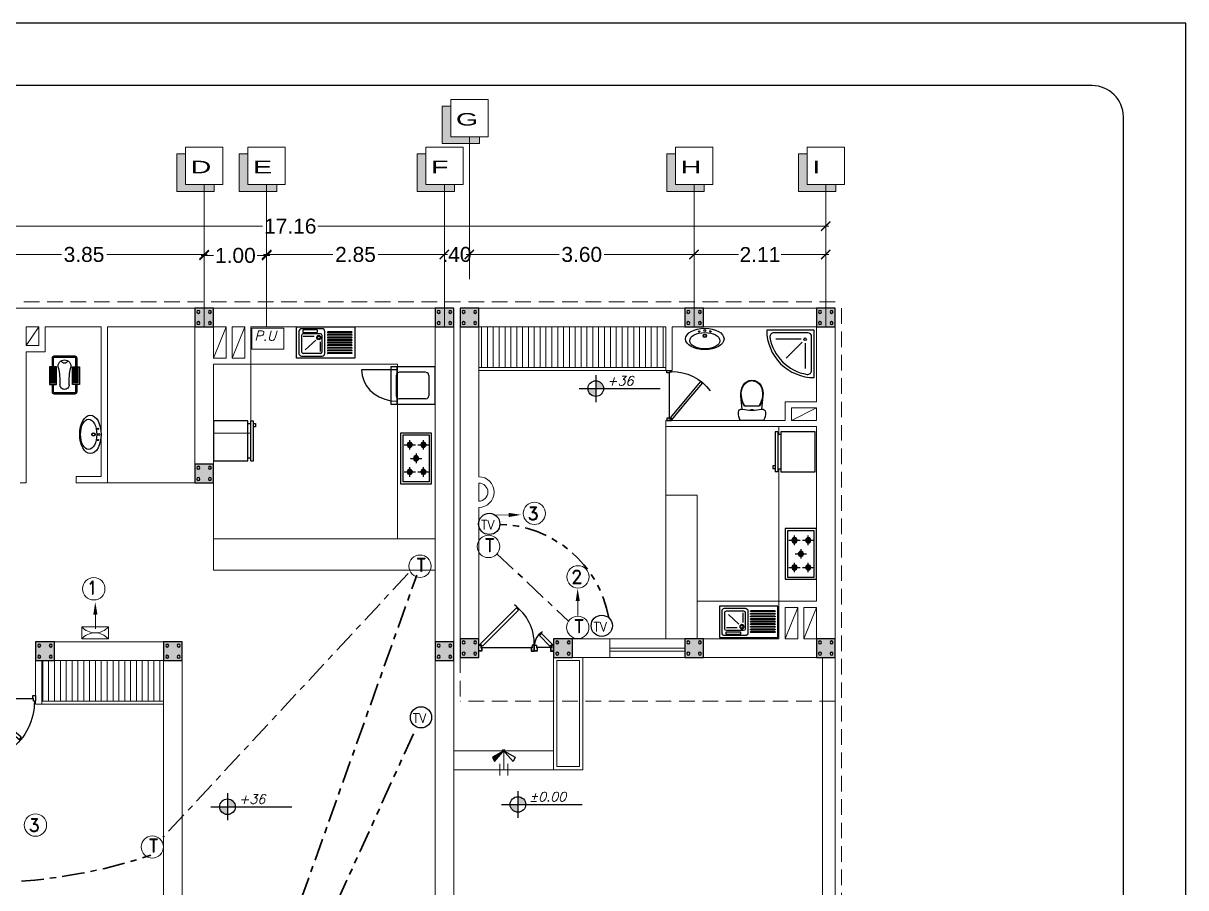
# Model space of a CAD drawing. Header units: millimetres. Extents: x 2647 to 3008, y 1750 to 1934.
# Drawn here: x 2704.05 to 2722.67, y 1800.93 to 1814.79 of the extents above; entities that cross this region are included whole.
import ezdxf
from ezdxf.enums import TextEntityAlignment as Align

# ---------------------------------------------------------------- set-up
doc = ezdxf.new("R2010")
doc.units = ezdxf.units.MM
for name, pattern in [('0', [0]), ('ACAD_ISO02W100', [15, 12, -3]), ('ACAD_ISO10W100', [18, 12, -3, 0, -3]), ('ACAD_ISO12W100', [21, 12, -3, 0, -3, 0, -3]), ('HIDDEN', [0.375, 0.25, -0.125])]:
    doc.linetypes.add(name, pattern=pattern)
for name, color, linetype, lineweight in [('.1', 164, 'Continuous', 5), ('0000eleman', 4, 'Continuous', 13), ('0000rasmkhat', 2, 'Continuous', 30), ('E-elec', 140, 'Continuous', 5)]:
    doc.layers.add(name, color=color, linetype=linetype, lineweight=lineweight)
for name, color, linetype in [('01', 1, 'Continuous'), ('D', 135, 'Continuous'), ('text', 255, 'Continuous')]:
    doc.layers.add(name, color=color, linetype=linetype)
doc.styles.add('ITALICC', font='italicc')
doc.styles.add('KA', font='swissck.ttf', dxfattribs={"oblique": 15, "height": 0.25})
doc.styles.add('ROMAND', font='romand.shx', dxfattribs={"height": 2})
doc.styles.add('SAZE_STYLE1', font='romant.shx', dxfattribs={"oblique": 15})
doc.styles.get("Standard").update_dxf_attribs({"font": 'arial.ttf'})
doc.dimstyles.new('STANDARD$0', dxfattribs={"dimtxt": 0.15, "dimasz": 0.05, "dimexe": 0.05, "dimexo": 0.05, "dimgap": 0.05, "dimtad": 0, "dimzin": 0, "dimdsep": 46, "dimtxsty": 'Standard', "dimblk": 'DOT', "dimcen": 0.05, "dimdle": 0.05, "dimclrd": 256, "dimclre": 256, "dimclrt": 7, "dimadec": 0, "dimazin": 0, "dimtfac": 1, "dimtix": 1, "dimtofl": 0, "dimtmove": 1, "dimatfit": 0, "dimldrblk": 'OBLIQUE', "dimfxl": 0.05, "dimtolj": 1, "dimtzin": 0, "dimlwd": -1, "dimlwe": -1, "dimarcsym": 0})
pattern_1 = [(90, (1997.20333, 1741.95262), (-0.09375, 1e-17), [])]
pattern_2 = [(0, (1000000, 1000000), (0, 1000000), [1e-05, -1000000])]

# ---------------------------------------------------------------- blocks, each defined once
blk = doc.blocks.new('DBLDR120K')
at = {"linetype": 'Continuous'}
for p, q in [((-1.18, -0.096), (-1.186, -0.102)), ((-1.186, -0.102), (-0.995, -0.293)), ((-1.169, -0.107), (-1.18, -0.096)), ((-1.14, -0.078), (-1.169, -0.107)), ((-0.403, -0.42), (-0.06, -0.078)), ((-0.014, -0.102), (-0.368, -0.455)), ((-0.06, -0.078), (-0.031, -0.107)), ((-0.031, -0.107), (-0.02, -0.096)), ((-0.02, -0.096), (-0.014, -0.102)), ((-1, -0.276), (-0.971, -0.247)), ((-0.989, -0.287), (-1, -0.276)), ((-0.995, -0.293), (-0.989, -0.287)), ((-0.639, -0.657), (-0.403, -0.42)), ((-0.368, -0.455), (-0.615, -0.703)), ((-0.61, -0.686), (-0.639, -0.657)), ((-0.621, -0.697), (-0.61, -0.686)), ((-0.615, -0.703), (-0.621, -0.697))]:
    blk.add_line(p, q, dxfattribs=at)
for p, q in [((-1.152, -0.055), (-0.938, -0.055)), ((-1.14, -0.078), (-0.971, -0.247)), ((-0.048, -0.055), (-0.842, -0.055))]:
    blk.add_line(p, q)
for points in [[(-1.152, -0.055), (-1.152, 0), (-1.2, 0), (-1.2, -0.096), (-1.164, -0.096), (-1.164, -0.055)], [(-0.938, -0.055), (-0.938, 0), (-0.89, 0), (-0.89, -0.096), (-0.926, -0.096), (-0.926, -0.055)], [(-0.842, -0.055), (-0.842, 0), (-0.89, 0), (-0.89, -0.096), (-0.854, -0.096), (-0.854, -0.055)], [(-0.048, -0.055), (-0.048, 0), (0, 0), (0, -0.096), (-0.036, -0.096), (-0.036, -0.055)], [(-1.154, -0.053), (-1.154, -0.002), (-1.198, -0.002), (-1.198, -0.094), (-1.166, -0.094), (-1.166, -0.053)], [(-0.936, -0.053), (-0.936, -0.002), (-0.892, -0.002), (-0.892, -0.094), (-0.924, -0.094), (-0.924, -0.053)], [(-0.844, -0.053), (-0.844, -0.002), (-0.888, -0.002), (-0.888, -0.094), (-0.856, -0.094), (-0.856, -0.053)], [(-0.046, -0.053), (-0.046, -0.002), (-0.002, -0.002), (-0.002, -0.094), (-0.034, -0.094), (-0.034, -0.053)]]:
    blk.add_lwpolyline(points, close=True, dxfattribs=at)
for centre, radius, start, end in [((-1.665, -0.111), 0.776, 8.0415, 8.1907), ((-0.114, -0.111), 0.776, 171.8093, 171.9585), ((-1.154, -0.082), 0.264, 300.4974, 3.1415), ((-0.114, -0.111), 0.776, 178.9285, 233.9661)]:
    blk.add_arc(centre, radius, start, end)
blk = doc.blocks.new('door 100 40 ali')
at = {"color": 0, "linetype": 'Continuous'}
for p, q in [((0.383, 0.407), (0.754, 0.719)), ((0.77, 0.67), (0.413, 0.371)), ((0.759, 0.713), (0.744, 0.701)), ((0.745, 0.7), (0.77, 0.67)), ((0.014, 0.098), (0.383, 0.407)), ((0.413, 0.371), (0.056, 0.071)), ((0.031, 0.102), (0.019, 0.092)), ((0.056, 0.071), (0.031, 0.102))]:
    blk.add_line(p, q, dxfattribs=at)
blk.add_line((0.014, 0.098), (0.019, 0.092))
at = {"color": 0}
blk.add_line((0.046, 0.052), (0.954, 0.052), dxfattribs=at)
at = {"color": 0, "linetype": 'Continuous'}
for points in [[(0.046, 0.052), (0.046, 0), (0, 0), (0, 0.092), (0.034, 0.092), (0.034, 0.052)], [(0.044, 0.051), (0.044, 0.002), (0.002, 0.002), (0.002, 0.09), (0.032, 0.09), (0.032, 0.051)], [(0.954, 0.052), (0.954, 0), (1, 0), (1, 0.092), (0.966, 0.092), (0.966, 0.052)], [(0.956, 0.051), (0.956, 0.002), (0.998, 0.002), (0.998, 0.09), (0.968, 0.09), (0.968, 0.051)]]:
    blk.add_lwpolyline(points, close=True, dxfattribs=at)
blk.add_arc((0.029, 0.103), 0.951, 359.3821, 53.5532, dxfattribs=at)
blk = doc.blocks.new('SHENAJ')
blk.add_hatch(color=256).paths.add_polyline_path([(0, 0.25), (-0.25, 0.25), (-0.25, 0), (0, 0)])
blk.add_lwpolyline([(-0.25, 0.25), (0, 0.25), (0, 0), (-0.25, 0)], close=True)
for centre in [(-0.202, 0.2), (-0.048, 0.2), (-0.202, 0.05), (-0.048, 0.05)]:
    blk.add_circle(centre, 0.02)
blk = doc.blocks.new('FL3')
blk.add_hatch(color=256).paths.add_polyline_path([(0, 0), (0.149, -0.167), (0.181, -0.102)])
for p, q in [((0, 0), (-0.181, -0.102)), ((-0.149, -0.167), (0.02, 0.022)), ((0.149, -0.167), (-0.02, 0.022)), ((0, 0), (0.181, -0.102)), ((-0.181, -0.102), (-0.149, -0.167)), ((0.181, -0.102), (0.149, -0.167))]:
    blk.add_line(p, q)
blk = doc.blocks.new('REFREJRATOR')
at = {"linetype": 'Continuous'}
for p, q in [((0, 0), (-0.643, 0)), ((-0.643, 0), (-0.643, -0.551)), ((0, -0.551), (0, 0)), ((-0.643, -0.551), (0, -0.551)), ((-0.597, -0.551), (-0.597, -0.597)), ((-0.046, -0.551), (-0.046, -0.597)), ((-0.643, -0.597), (-0.643, -0.643)), ((-0.643, -0.597), (0, -0.597)), ((-0.643, -0.643), (0, -0.643)), ((-0.101, -0.671), (-0.101, -0.643)), ((-0.047, -0.671), (-0.101, -0.671)), ((-0.047, -0.643), (-0.047, -0.671)), ((0, -0.597), (0, -0.643))]:
    blk.add_line(p, q, dxfattribs=at)
blk = doc.blocks.new('G')
at = {"linetype": 'Continuous'}
h = blk.add_hatch(color=0, dxfattribs=at)
h.paths.add_polyline_path([(0.188, -0.191), (0.188, -0.149), (0.23, -0.149, -0.414214)])
h.paths.add_polyline_path([(0.23, -0.149), (0.188, -0.149), (0.188, -0.107, -0.414214)])
h.paths.add_polyline_path([(0.188, -0.149), (0.146, -0.149, -0.414214), (0.188, -0.107)])
h.paths.add_polyline_path([(0.188, -0.191, -0.414214), (0.146, -0.149), (0.188, -0.149)])
h = blk.add_hatch(color=0, dxfattribs=at)
h.paths.add_polyline_path([(0.623, -0.191), (0.623, -0.149), (0.665, -0.149, -0.414214)])
h.paths.add_polyline_path([(0.665, -0.149), (0.623, -0.149), (0.623, -0.107, -0.414214)])
h.paths.add_polyline_path([(0.623, -0.149), (0.582, -0.149, -0.414214), (0.623, -0.107)])
h.paths.add_polyline_path([(0.623, -0.191, -0.414214), (0.582, -0.149), (0.623, -0.149)])
h = blk.add_hatch(color=0, dxfattribs=at)
h.paths.add_polyline_path([(0.188, -0.328), (0.188, -0.369), (0.23, -0.369, 0.414214)])
h.paths.add_polyline_path([(0.23, -0.369), (0.188, -0.369), (0.188, -0.411, 0.414214)])
h.paths.add_polyline_path([(0.188, -0.369), (0.146, -0.369, 0.414214), (0.188, -0.411)])
h.paths.add_polyline_path([(0.188, -0.328, 0.414214), (0.146, -0.369), (0.188, -0.369)])
h = blk.add_hatch(color=0, dxfattribs=at)
h.paths.add_polyline_path([(0.406, -0.209), (0.406, -0.251), (0.447, -0.251, 0.414214)])
h.paths.add_polyline_path([(0.447, -0.251), (0.406, -0.251), (0.406, -0.292, 0.414214)])
h.paths.add_polyline_path([(0.406, -0.251), (0.364, -0.251, 0.414214), (0.406, -0.292)])
h.paths.add_polyline_path([(0.406, -0.209, 0.414214), (0.364, -0.251), (0.406, -0.251)])
h = blk.add_hatch(color=0, dxfattribs=at)
h.paths.add_polyline_path([(0.623, -0.328), (0.623, -0.369), (0.665, -0.369, 0.414214)])
h.paths.add_polyline_path([(0.665, -0.369), (0.623, -0.369), (0.623, -0.411, 0.414214)])
h.paths.add_polyline_path([(0.623, -0.369), (0.582, -0.369, 0.414214), (0.623, -0.411)])
h.paths.add_polyline_path([(0.623, -0.328, 0.414214), (0.582, -0.369), (0.623, -0.369)])
at = {"color": 0, "linetype": 'Continuous'}
for p, q in [((0, 0), (0.812, 0)), ((0, -0.5), (0, 0)), ((0.812, 0), (0.812, -0.5)), ((0.782, -0.042), (0.03, -0.042)), ((0.03, -0.042), (0.03, -0.459)), ((0.265, -0.149), (0.112, -0.149)), ((0.188, -0.059), (0.188, -0.239)), ((0.406, -0.161), (0.406, -0.341)), ((0.7, -0.149), (0.547, -0.149)), ((0.623, -0.059), (0.623, -0.239)), ((0.782, -0.459), (0.782, -0.042)), ((0.265, -0.369), (0.112, -0.369)), ((0.188, -0.279), (0.188, -0.459)), ((0.329, -0.251), (0.482, -0.251)), ((0.7, -0.369), (0.547, -0.369)), ((0.623, -0.279), (0.623, -0.459)), ((0.812, -0.5), (0, -0.5)), ((0.03, -0.459), (0.782, -0.459))]:
    blk.add_line(p, q, dxfattribs=at)
for centre in [(0.188, -0.149), (0.623, -0.149), (0.188, -0.369), (0.406, -0.251), (0.623, -0.369)]:
    blk.add_circle(centre, 0.0417, dxfattribs=at)
blk = doc.blocks.new('S')
at = {"color": 0, "linetype": 'Continuous'}
for p, q in [((-0.5, 0), (-0.5, 0.932)), ((-0.5, 0.932), (0, 0.932)), ((0, 0.932), (0, 0)), ((-0.419, 0.884), (-0.419, 0.501)), ((-0.406, 0.884), (-0.406, 0.501)), ((-0.377, 0.884), (-0.377, 0.501)), ((-0.364, 0.884), (-0.364, 0.501)), ((-0.335, 0.884), (-0.335, 0.501)), ((-0.323, 0.884), (-0.323, 0.501)), ((-0.294, 0.884), (-0.294, 0.501)), ((-0.281, 0.884), (-0.281, 0.501)), ((-0.252, 0.884), (-0.252, 0.501)), ((-0.239, 0.884), (-0.239, 0.501)), ((-0.21, 0.884), (-0.21, 0.501)), ((-0.198, 0.884), (-0.198, 0.501)), ((-0.169, 0.884), (-0.169, 0.501)), ((-0.156, 0.884), (-0.156, 0.501)), ((-0.127, 0.884), (-0.127, 0.501)), ((-0.114, 0.884), (-0.114, 0.501)), ((-0.085, 0.884), (-0.085, 0.501)), ((-0.073, 0.884), (-0.073, 0.501)), ((-0.469, 0.411), (-0.469, 0.08)), ((-0.073, 0.453), (-0.427, 0.453)), ((-0.389, 0.383), (-0.389, 0.107)), ((-0.1, 0.409), (-0.363, 0.409)), ((-0.259, 0.377), (-0.103, 0.377)), ((-0.075, 0.107), (-0.075, 0.383)), ((-0.031, 0.08), (-0.031, 0.411)), ((-0.452, 0.324), (-0.452, 0.114)), ((-0.42, 0.336), (-0.44, 0.336)), ((-0.408, 0.114), (-0.408, 0.324)), ((-0.347, 0.283), (-0.347, 0.109)), ((-0.132, 0.141), (-0.284, 0.309)), ((0, 0), (-0.5, 0)), ((-0.44, 0.102), (-0.42, 0.102)), ((-0.427, 0.038), (-0.073, 0.038)), ((-0.363, 0.081), (-0.1, 0.081))]:
    blk.add_line(p, q, dxfattribs=at)
for radius in [0.034, 0.0223]:
    blk.add_circle((-0.327, 0.357), radius, dxfattribs=at)
for centre, radius, start, end in [((-0.412, 0.884), 0.00625, 360, 180), ((-0.371, 0.884), 0.00625, 360, 180), ((-0.329, 0.884), 0.00625, 360, 180), ((-0.287, 0.884), 0.00625, 360, 180), ((-0.246, 0.884), 0.00625, 360, 180), ((-0.204, 0.884), 0.00625, 360, 180), ((-0.162, 0.884), 0.00625, 360, 180), ((-0.121, 0.884), 0.00625, 360, 180), ((-0.079, 0.884), 0.00625, 360, 180), ((-0.427, 0.411), 0.0418, 90, 180), ((-0.412, 0.501), 0.00625, 180, 0), ((-0.363, 0.383), 0.0257, 90, 180), ((-0.371, 0.501), 0.00625, 180, 0), ((-0.329, 0.501), 0.00625, 180, 0), ((-0.287, 0.501), 0.00625, 180, 0), ((-0.246, 0.501), 0.00625, 180, 0), ((-0.204, 0.501), 0.00625, 180, 0), ((-0.162, 0.501), 0.00625, 180, 0), ((-0.121, 0.501), 0.00625, 180, 0), ((-0.1, 0.383), 0.0257, 0, 90), ((-0.079, 0.501), 0.00625, 180, 0), ((-0.073, 0.411), 0.0418, 0, 90), ((-0.44, 0.324), 0.0124, 90, 180), ((-0.42, 0.324), 0.0124, 0, 90), ((-0.427, 0.08), 0.0418, 180, 270), ((-0.44, 0.114), 0.0124, 180, 270), ((-0.42, 0.114), 0.0124, 270, 0), ((-0.363, 0.107), 0.0257, 180, 270), ((-0.1, 0.107), 0.0257, 270, 0), ((-0.073, 0.08), 0.0418, 270, 0)]:
    blk.add_arc(centre, radius, start, end, dxfattribs=at)
blk = doc.blocks.new('HICOD')
at = {"linetype": 'Continuous'}
h = blk.add_hatch(color=0, dxfattribs=at)
h.paths.add_polyline_path([(-0.125, 0, 0.414214), (0, -0.125), (0, 0)])
h.paths.add_polyline_path([(0, 0.125), (0, 0), (0.125, 0, 0.414214)])
at = {"color": 0, "linetype": 'Continuous'}
for p, q in [((0, 0.216), (0, -0.216)), ((-0.266, 0), (1.03, 0))]:
    blk.add_line(p, q, dxfattribs=at)
blk.add_circle((0, 0), 0.125, dxfattribs=at)
blk = doc.blocks.new('_ArchTick')
at = {"color": 0, "linetype": 'ByBlock', "const_width": 0.15}
blk.add_lwpolyline([(-0.5, -0.5), (0.5, 0.5)], dxfattribs=at)
blk = doc.blocks.new('*D555')
at = {"layer": '.1', "ltscale": 0.9, "transparency": 16777216}
for p, q in [((2699.745, 1811.536), (2699.745, 1811.736)), ((2716.905, 1811.536), (2716.905, 1811.736)), ((2699.695, 1811.536), (2707.881, 1811.536)), ((2716.955, 1811.536), (2708.769, 1811.536))]:
    blk.add_line(p, q, dxfattribs=at)
at = {"layer": 'Defpoints', "color": 0, "ltscale": 0.9, "transparency": 16777216}
for p in [(2699.745, 1811.517), (2716.905, 1811.536), (2716.905, 1811.517)]:
    blk.add_point(p, dxfattribs=at)
at = {"layer": '.1', "ltscale": 0.9, "transparency": 16777216, "xscale": 0.15, "yscale": 0.15, "zscale": 0.15, "rotation": 180}
blk.add_blockref('_ArchTick', (2699.745, 1811.536), dxfattribs=at)
at = {"layer": '.1', "ltscale": 0.9, "transparency": 16777216, "xscale": 0.15, "yscale": 0.15, "zscale": 0.15}
blk.add_blockref('_ArchTick', (2716.905, 1811.536), dxfattribs=at)
at = {"layer": '.1', "color": 7, "lineweight": 5, "ltscale": 0.9, "transparency": 16777216, "insert": (2708.325, 1811.536), "char_height": 0.24, "attachment_point": 5}
blk.add_mtext('17.16', dxfattribs=at)
blk = doc.blocks.new('*D558')
at = {"layer": '.1', "ltscale": 0.9, "transparency": 16777216}
for p, q in [((2703.095, 1811.082), (2703.095, 1811.282)), ((2706.945, 1811.082), (2706.945, 1811.282)), ((2703.045, 1811.082), (2704.658, 1811.082)), ((2706.995, 1811.082), (2705.383, 1811.082))]:
    blk.add_line(p, q, dxfattribs=at)
at = {"layer": 'Defpoints', "color": 0, "ltscale": 0.9, "transparency": 16777216}
for p in [(2703.095, 1811.082), (2706.945, 1811.082), (2706.945, 1811.082)]:
    blk.add_point(p, dxfattribs=at)
at = {"layer": '.1', "ltscale": 0.9, "transparency": 16777216, "xscale": 0.15, "yscale": 0.15, "zscale": 0.15, "rotation": 180}
blk.add_blockref('_ArchTick', (2703.095, 1811.082), dxfattribs=at)
at = {"layer": '.1', "ltscale": 0.9, "transparency": 16777216, "xscale": 0.15, "yscale": 0.15, "zscale": 0.15}
blk.add_blockref('_ArchTick', (2706.945, 1811.082), dxfattribs=at)
at = {"layer": '.1', "color": 7, "lineweight": 5, "ltscale": 0.9, "transparency": 16777216, "insert": (2705.02, 1811.082), "char_height": 0.24, "attachment_point": 5}
blk.add_mtext('3.85', dxfattribs=at)
blk = doc.blocks.new('*D559')
at = {"layer": '.1', "ltscale": 0.9, "transparency": 16777216}
for p, q in [((2707.945, 1811.082), (2707.945, 1811.282)), ((2710.795, 1811.082), (2710.795, 1811.282)), ((2707.895, 1811.082), (2709.005, 1811.082)), ((2710.845, 1811.082), (2709.735, 1811.082))]:
    blk.add_line(p, q, dxfattribs=at)
at = {"layer": 'Defpoints', "color": 0, "ltscale": 0.9, "transparency": 16777216}
for p in [(2707.945, 1811.082), (2710.795, 1811.082), (2710.795, 1811.082)]:
    blk.add_point(p, dxfattribs=at)
at = {"layer": '.1', "ltscale": 0.9, "transparency": 16777216, "xscale": 0.15, "yscale": 0.15, "zscale": 0.15, "rotation": 180}
blk.add_blockref('_ArchTick', (2707.945, 1811.082), dxfattribs=at)
at = {"layer": '.1', "ltscale": 0.9, "transparency": 16777216, "xscale": 0.15, "yscale": 0.15, "zscale": 0.15}
blk.add_blockref('_ArchTick', (2710.795, 1811.082), dxfattribs=at)
at = {"layer": '.1', "color": 7, "lineweight": 5, "ltscale": 0.9, "transparency": 16777216, "insert": (2709.37, 1811.082), "char_height": 0.24, "attachment_point": 5}
blk.add_mtext('2.85', dxfattribs=at)
blk = doc.blocks.new('*D560')
at = {"layer": '.1', "ltscale": 0.9, "transparency": 16777216}
for p, q in [((2710.795, 1811.082), (2710.795, 1811.282)), ((2711.195, 1811.082), (2711.195, 1811.282)), ((2710.795, 1811.082), (2710.645, 1811.082)), ((2711.195, 1811.082), (2711.345, 1811.082))]:
    blk.add_line(p, q, dxfattribs=at)
at = {"layer": 'Defpoints', "color": 0, "ltscale": 0.9, "transparency": 16777216}
for p in [(2710.795, 1811.082), (2711.195, 1811.082), (2711.195, 1811.082)]:
    blk.add_point(p, dxfattribs=at)
at = {"layer": '.1', "ltscale": 0.9, "transparency": 16777216, "xscale": 0.15, "yscale": 0.15, "zscale": 0.15}
blk.add_blockref('_ArchTick', (2710.795, 1811.082), dxfattribs=at)
at = {"layer": '.1', "ltscale": 0.9, "transparency": 16777216, "xscale": 0.15, "yscale": 0.15, "zscale": 0.15, "rotation": 180}
blk.add_blockref('_ArchTick', (2711.195, 1811.082), dxfattribs=at)
at = {"layer": '.1', "color": 7, "lineweight": 5, "ltscale": 0.9, "transparency": 16777216, "insert": (2710.995, 1811.082), "char_height": 0.24, "attachment_point": 5}
blk.add_mtext('.40', dxfattribs=at)
blk = doc.blocks.new('*D561')
at = {"layer": '.1', "ltscale": 0.9, "transparency": 16777216}
for p, q in [((2711.195, 1811.082), (2711.195, 1811.282)), ((2714.795, 1811.082), (2714.795, 1811.282)), ((2711.145, 1811.082), (2712.634, 1811.082)), ((2714.845, 1811.082), (2713.356, 1811.082))]:
    blk.add_line(p, q, dxfattribs=at)
at = {"layer": 'Defpoints', "color": 0, "ltscale": 0.9, "transparency": 16777216}
for p in [(2711.195, 1811.082), (2714.795, 1811.082), (2714.795, 1811.064)]:
    blk.add_point(p, dxfattribs=at)
at = {"layer": '.1', "ltscale": 0.9, "transparency": 16777216, "xscale": 0.15, "yscale": 0.15, "zscale": 0.15, "rotation": 180}
blk.add_blockref('_ArchTick', (2711.195, 1811.082), dxfattribs=at)
at = {"layer": '.1', "ltscale": 0.9, "transparency": 16777216, "xscale": 0.15, "yscale": 0.15, "zscale": 0.15}
blk.add_blockref('_ArchTick', (2714.795, 1811.082), dxfattribs=at)
at = {"layer": '.1', "color": 7, "lineweight": 5, "ltscale": 0.9, "transparency": 16777216, "insert": (2712.995, 1811.082), "char_height": 0.24, "attachment_point": 5}
blk.add_mtext('3.60', dxfattribs=at)
blk = doc.blocks.new('*D562')
at = {"layer": '.1', "ltscale": 0.9, "transparency": 16777216}
for p, q in [((2714.795, 1811.082), (2714.795, 1811.282)), ((2716.905, 1811.082), (2716.905, 1811.282)), ((2714.745, 1811.082), (2715.509, 1811.082)), ((2716.955, 1811.082), (2716.191, 1811.082))]:
    blk.add_line(p, q, dxfattribs=at)
at = {"layer": 'Defpoints', "color": 0, "ltscale": 0.9, "transparency": 16777216}
for p in [(2716.905, 1811.082), (2716.905, 1811.082), (2714.795, 1811.064)]:
    blk.add_point(p, dxfattribs=at)
at = {"layer": '.1', "ltscale": 0.9, "transparency": 16777216, "xscale": 0.15, "yscale": 0.15, "zscale": 0.15, "rotation": 180}
blk.add_blockref('_ArchTick', (2714.795, 1811.082), dxfattribs=at)
at = {"layer": '.1', "ltscale": 0.9, "transparency": 16777216, "xscale": 0.15, "yscale": 0.15, "zscale": 0.15}
blk.add_blockref('_ArchTick', (2716.905, 1811.082), dxfattribs=at)
at = {"layer": '.1', "color": 7, "lineweight": 5, "ltscale": 0.9, "transparency": 16777216, "insert": (2715.85, 1811.082), "char_height": 0.24, "attachment_point": 5}
blk.add_mtext('2.11', dxfattribs=at)
blk = doc.blocks.new('PL_WASHERDRYER_VERT')
at = {"linetype": 'Continuous'}
h = blk.add_hatch(dxfattribs=at)
h.set_pattern_fill('EMPTY_FILL', color=0, scale=1000000.0, style=0)
h.set_pattern_definition(pattern_2)
h.paths.add_polyline_path([(0, 0.71), (0.6, 0.71), (0.6, 0), (0, 0)], flags=0)
at = {"color": 0, "linetype": 'ByBlock'}
for p, q in [((0.6, 0.71), (0, 0.71)), ((0, 0.71), (0, 0)), ((0.137, 0.611), (0.463, 0.611)), ((0.6, 0), (0.6, 0.71)), ((0.087, 0.554), (0.087, 0.138)), ((0.512, 0.554), (0.512, 0.142)), ((0, 0.099), (0.6, 0.099)), ((0, 0), (0.6, 0)), ((0.05, 0.099), (0.05, -0.469)), ((0.142, 0.085), (0.463, 0.085))]:
    blk.add_line(p, q, dxfattribs=at)
for points in [[(0.137, 0.611), (0.112, 0.603), (0.094, 0.582), (0.087, 0.554)], [(0.512, 0.554), (0.506, 0.582), (0.488, 0.603), (0.463, 0.611)], [(0.05, -0.469), (0.137, -0.46), (0.221, -0.434), (0.3, -0.392), (0.371, -0.336), (0.433, -0.266), (0.483, -0.185), (0.52, -0.095), (0.542, 0.001), (0.55, 0.099)], [(0.087, 0.138), (0.096, 0.11), (0.116, 0.091), (0.142, 0.085)], [(0.463, 0.085), (0.488, 0.093), (0.506, 0.114), (0.512, 0.142)]]:
    blk.add_lwpolyline(points, dxfattribs=at)
blk = doc.blocks.new('RUSHY03')
at = {"linetype": 'Continuous'}
for centre, radius in [((0, 0), 0.015), ((-0.09, -0.014), 0.01), ((0, -0.085), 0.0273), ((0, -0.085), 0.021), ((0.09, -0.014), 0.01)]:
    blk.add_circle(centre, radius, dxfattribs=at)
for centre, major_axis, ratio in [((0, -0.134), (0.308, 0), 0.556234), ((0, -0.163), (0.242, 0), 0.538462)]:
    blk.add_ellipse(centre, major_axis=major_axis, ratio=ratio, dxfattribs=at)
blk = doc.blocks.new('KHALAF')
at = {"linetype": 'Continuous'}
for p, q in [((-0.462, -0.185), (-0.378, -0.185)), ((-0.013, -0.185), (-0.097, -0.185)), ((-0.462, -0.205), (-0.378, -0.205)), ((-0.462, -0.225), (-0.378, -0.225)), ((-0.462, -0.245), (-0.378, -0.245)), ((-0.462, -0.265), (-0.378, -0.265)), ((-0.462, -0.285), (-0.378, -0.285)), ((-0.462, -0.305), (-0.378, -0.305)), ((-0.462, -0.325), (-0.378, -0.325)), ((-0.462, -0.345), (-0.378, -0.345)), ((-0.462, -0.365), (-0.378, -0.365)), ((-0.013, -0.205), (-0.097, -0.205)), ((-0.013, -0.225), (-0.097, -0.225)), ((-0.013, -0.245), (-0.097, -0.245)), ((-0.013, -0.265), (-0.097, -0.265)), ((-0.013, -0.285), (-0.097, -0.285)), ((-0.013, -0.305), (-0.097, -0.305)), ((-0.013, -0.325), (-0.097, -0.325)), ((-0.013, -0.345), (-0.097, -0.345)), ((-0.013, -0.365), (-0.097, -0.365)), ((-0.462, -0.385), (-0.378, -0.385)), ((-0.462, -0.405), (-0.378, -0.405)), ((-0.462, -0.425), (-0.378, -0.425)), ((-0.013, -0.385), (-0.097, -0.385)), ((-0.013, -0.405), (-0.097, -0.405)), ((-0.013, -0.425), (-0.097, -0.425))]:
    blk.add_line(p, q, dxfattribs=at)
for points in [[(-0.477, -0.168), (-0.477, -0.453), (-0.364, -0.453), (-0.364, -0.168)], [(0.002, -0.168), (0.002, -0.453), (-0.111, -0.453), (-0.111, -0.168)]]:
    blk.add_lwpolyline(points, close=True, dxfattribs=at)
for points in [[(-0.438, -0.168), (-0.438, -0.031, -0.414214), (-0.408, -0.001), (-0.068, -0.001, -0.414214), (-0.038, -0.031), (-0.038, -0.168, -0.414214)], [(-0.418, -0.168), (-0.418, -0.031, -0.414214), (-0.408, -0.021), (-0.068, -0.021, -0.414214), (-0.058, -0.031), (-0.058, -0.168, -0.414214)], [(-0.038, -0.453), (-0.038, -0.571, -0.414214), (-0.068, -0.601), (-0.408, -0.601, -0.414214), (-0.438, -0.571), (-0.438, -0.453)], [(-0.058, -0.453), (-0.058, -0.571, -0.414214), (-0.068, -0.581), (-0.408, -0.581, -0.414214), (-0.418, -0.571)], [(-0.418, -0.571), (-0.418, -0.453, -0.414214)]]:
    blk.add_lwpolyline(points, format="xyb", dxfattribs=at)
for centre, radius, start, end in [((-0.238, -0.162), 0.103, 90, 192.2454), ((-1.509, -0.438), 1.199, 359.0688, 12.2454), ((-0.238, -0.065), 0.0484, 186.9447, 353.0553), ((-0.238, -0.162), 0.103, 347.7546, 90), ((1.034, -0.438), 1.199, 167.7546, 180.9312), ((-0.238, -0.459), 0.0733, 179.0688, 270), ((-0.238, -0.459), 0.0733, 270, 0.9312)]:
    blk.add_arc(centre, radius, start, end, dxfattribs=at)
blk = doc.blocks.new('PL_SHOWER_TRAY_CORNER')
at = {"linetype": 'Continuous'}
h = blk.add_hatch(dxfattribs=at)
h.set_pattern_fill('EMPTY_FILL', color=0, scale=1000000.0, style=0)
h.set_pattern_definition(pattern_2)
h.paths.add_polyline_path([(-0.45, 0), (-0.45, 0.9, -0.414214), (0.45, 0)], flags=0)
at = {"color": 0, "linetype": 'ByBlock'}
for p, q in [((-0.45, 0.9), (-0.45, 0)), ((-0.4, 0.765), (-0.4, 0.125)), ((-0.275, 0.25), (-0.275, 0.729)), ((-0.222, 0.228), (0.08, 0.53)), ((-0.45, 0), (0.45, 0)), ((-0.325, 0.05), (0.315, 0.05)), ((-0.2, 0.175), (0.279, 0.175))]:
    blk.add_line(p, q, dxfattribs=at)
blk.add_circle((-0.275, 0.175), 0.025, dxfattribs=at)
for centre, radius, start, end in [((-0.45, 0), 0.9, 360, 90), ((-0.325, 0.765), 0.075, 80.7182, 180), ((-0.45, 0), 0.85, 9.2818, 80.7182), ((-0.325, 0.125), 0.075, 180, 270), ((0.315, 0.125), 0.075, 270, 9.2818)]:
    blk.add_arc(centre, radius, start, end, dxfattribs=at)
blk = doc.blocks.new('PL_WC_1_UT')
at = {"linetype": 'Continuous'}
h = blk.add_hatch(dxfattribs=at)
h.set_pattern_fill('EMPTY_FILL', color=0, scale=1000000.0, style=0)
h.set_pattern_definition(pattern_2)
h.paths.add_polyline_path([(0.078, 0.477), (0.116, 0.472), (0.154, 0.465), (0.178, 0.465), (0.198, 0.476), (0.212, 0.494), (0.218, 0.516), (0.216, 0.55), (0.21, 0.583), (0.2, 0.614), (0.187, 0.645), (-0.187, 0.645), (-0.2, 0.614), (-0.21, 0.583), (-0.216, 0.55), (-0.217, 0.516), (-0.212, 0.494), (-0.198, 0.476), (-0.178, 0.465), (-0.154, 0.465), (-0.116, 0.472), (-0.078, 0.477), (-0.039, 0.48), (0, 0.481), (0.039, 0.48)], flags=0)
h = blk.add_hatch(dxfattribs=at)
h.set_pattern_fill('EMPTY_FILL', color=0, scale=1000000.0, style=0)
h.set_pattern_definition(pattern_2)
h.paths.add_polyline_path([(0.174, 0.171), (0.178, 0.213), (0.177, 0.255), (0.17, 0.299), (0.157, 0.341), (0.14, 0.382), (0.116, 0.424), (-0.116, 0.424), (-0.14, 0.382), (-0.157, 0.341), (-0.17, 0.299), (-0.177, 0.255), (-0.178, 0.213), (-0.174, 0.171), (-0.164, 0.131), (-0.148, 0.091), (-0.122, 0.054), (-0.087, 0.025), (-0.045, 0.006), (0, 0), (0.045, 0.006), (0.087, 0.025), (0.122, 0.054), (0.148, 0.091), (0.164, 0.131)], flags=0)
h = blk.add_hatch(dxfattribs=at)
h.set_pattern_fill('EMPTY_FILL', color=0, scale=1000000.0, style=0)
h.set_pattern_definition(pattern_2)
h.paths.add_polyline_path([(-0.121, 0.416), (-0.142, 0.378), (-0.158, 0.339), (-0.17, 0.297), (-0.177, 0.255), (-0.154, 0.465), (-0.116, 0.472), (-0.078, 0.477), (-0.039, 0.48), (-0.019, 0.48), (-0.018, 0.477), (-0.01, 0.472), (0, 0.47), (0.01, 0.472), (0.018, 0.477), (0.019, 0.48), (0.039, 0.48), (0.078, 0.477), (0.116, 0.472), (0.154, 0.465), (0.177, 0.255), (0.17, 0.297), (0.158, 0.339), (0.142, 0.378), (0.121, 0.416)], flags=0)
at = {"color": 0, "linetype": 'ByBlock'}
for p, q in [((-0.21, 0.583), (-0.216, 0.55)), ((-0.2, 0.614), (-0.21, 0.583)), ((-0.187, 0.645), (-0.2, 0.614)), ((0.187, 0.645), (-0.187, 0.645)), ((0.2, 0.614), (0.187, 0.645)), ((0.21, 0.583), (0.2, 0.614)), ((0.216, 0.55), (0.21, 0.583)), ((-0.216, 0.55), (-0.217, 0.516)), ((-0.217, 0.516), (-0.212, 0.494)), ((-0.212, 0.494), (-0.198, 0.476)), ((-0.198, 0.476), (-0.178, 0.465)), ((-0.178, 0.465), (-0.154, 0.465)), ((-0.154, 0.465), (-0.177, 0.255)), ((-0.142, 0.378), (-0.158, 0.339)), ((-0.154, 0.465), (-0.116, 0.472)), ((-0.133, 0.378), (-0.15, 0.339)), ((-0.121, 0.416), (-0.142, 0.378)), ((-0.111, 0.416), (-0.133, 0.378)), ((0.121, 0.416), (-0.121, 0.416)), ((-0.116, 0.472), (-0.078, 0.477)), ((-0.078, 0.477), (-0.039, 0.48)), ((-0.039, 0.48), (0, 0.481)), ((-0.019, 0.48), (-0.018, 0.477)), ((-0.018, 0.477), (-0.01, 0.472)), ((-0.01, 0.472), (0, 0.47)), ((-0.002, 0.48), (0, 0.48)), ((0, 0.481), (0.039, 0.48)), ((0, 0.48), (0.002, 0.48)), ((0, 0.47), (0.01, 0.472)), ((0.01, 0.472), (0.018, 0.477)), ((0.018, 0.477), (0.019, 0.48)), ((0.039, 0.48), (0.078, 0.477)), ((0.078, 0.477), (0.116, 0.472)), ((0.133, 0.378), (0.111, 0.416)), ((0.116, 0.472), (0.154, 0.465)), ((0.142, 0.378), (0.121, 0.416)), ((0.15, 0.339), (0.133, 0.378)), ((0.158, 0.339), (0.142, 0.378)), ((0.177, 0.255), (0.154, 0.465)), ((0.154, 0.465), (0.178, 0.465)), ((0.178, 0.465), (0.198, 0.476)), ((0.198, 0.476), (0.212, 0.494)), ((0.212, 0.494), (0.218, 0.516)), ((0.218, 0.516), (0.216, 0.55)), ((-0.177, 0.255), (-0.179, 0.213)), ((-0.179, 0.213), (-0.174, 0.171)), ((-0.17, 0.297), (-0.177, 0.255)), ((-0.169, 0.254), (-0.171, 0.213)), ((-0.171, 0.213), (-0.166, 0.173)), ((-0.158, 0.339), (-0.17, 0.297)), ((-0.162, 0.297), (-0.169, 0.254)), ((-0.15, 0.339), (-0.162, 0.297)), ((0.162, 0.297), (0.15, 0.339)), ((0.17, 0.297), (0.158, 0.339)), ((0.169, 0.254), (0.162, 0.297)), ((0.166, 0.173), (0.171, 0.213)), ((0.171, 0.213), (0.169, 0.254)), ((0.177, 0.255), (0.17, 0.297)), ((0.174, 0.171), (0.179, 0.213)), ((0.179, 0.213), (0.177, 0.255)), ((-0.174, 0.171), (-0.164, 0.131)), ((-0.166, 0.173), (-0.156, 0.133)), ((-0.164, 0.131), (-0.148, 0.092)), ((-0.156, 0.133), (-0.141, 0.095)), ((-0.148, 0.092), (-0.122, 0.054)), ((-0.141, 0.095), (-0.116, 0.059)), ((-0.122, 0.054), (-0.087, 0.025)), ((-0.116, 0.059), (-0.083, 0.032)), ((-0.087, 0.025), (-0.045, 0.006)), ((-0.083, 0.032), (-0.043, 0.014)), ((-0.045, 0.006), (0, 0)), ((-0.043, 0.014), (0, 0.008)), ((0, 0.008), (0.043, 0.014)), ((0, 0), (0.045, 0.006)), ((0.043, 0.014), (0.083, 0.032)), ((0.045, 0.006), (0.087, 0.025)), ((0.083, 0.032), (0.116, 0.059)), ((0.087, 0.025), (0.122, 0.054)), ((0.116, 0.059), (0.141, 0.095)), ((0.122, 0.054), (0.148, 0.092)), ((0.141, 0.095), (0.156, 0.133)), ((0.148, 0.092), (0.164, 0.131)), ((0.156, 0.133), (0.166, 0.173)), ((0.164, 0.131), (0.174, 0.171))]:
    blk.add_line(p, q, dxfattribs=at)
blk = doc.blocks.new('*D570')
at = {"layer": '.1', "ltscale": 0.9, "transparency": 16777216}
for p, q in [((2706.945, 1811.067), (2706.945, 1811.267)), ((2707.945, 1811.067), (2707.945, 1811.267)), ((2706.895, 1811.067), (2707.095, 1811.067)), ((2707.995, 1811.067), (2707.795, 1811.067))]:
    blk.add_line(p, q, dxfattribs=at)
at = {"layer": 'Defpoints', "color": 0, "ltscale": 0.9, "transparency": 16777216}
for p in [(2706.945, 1810.995), (2707.945, 1811.067), (2707.945, 1810.995)]:
    blk.add_point(p, dxfattribs=at)
at = {"layer": '.1', "ltscale": 0.9, "transparency": 16777216, "xscale": 0.15, "yscale": 0.15, "zscale": 0.15, "rotation": 180}
blk.add_blockref('_ArchTick', (2706.945, 1811.067), dxfattribs=at)
at = {"layer": '.1', "ltscale": 0.9, "transparency": 16777216, "xscale": 0.15, "yscale": 0.15, "zscale": 0.15}
blk.add_blockref('_ArchTick', (2707.945, 1811.067), dxfattribs=at)
at = {"layer": '.1', "color": 7, "lineweight": 5, "ltscale": 0.9, "transparency": 16777216, "insert": (2707.445, 1811.067), "char_height": 0.24, "attachment_point": 5}
blk.add_mtext('1.00', dxfattribs=at)
blk = doc.blocks.new('A$C6A796476')
at = {"color": 4}
for p, q in [((-0.4, 0.3), (-0.4, -0.3)), ((-0.4, 0.3), (0, 0.3)), ((0, 0.3), (0, -0.3)), ((-0.4, -0.3), (0, -0.3))]:
    blk.add_line(p, q, dxfattribs=at)
at = {"color": 4, "linetype": 'Continuous', "style": 'ITALICC'}
blk.add_text('P.U', height=0.18, rotation=90, dxfattribs=at).set_placement((-0.164, -0.253))
blk = doc.blocks.new('A$C56EA35F8')
at = {"color": 4, "xscale": 0.0069824999955017, "yscale": 0.0069824999955017, "zscale": 0.0069824999955017, "rotation": 180}
blk.add_blockref('A$C6A796476', (0.0012, -0.0009), dxfattribs=at)
blk = doc.blocks.new('T')
at = {"layer": '0000eleman', "color": 1, "lineweight": 13}
blk.add_circle((-108.359, -420.27), 0.179, dxfattribs=at)
at = {"layer": '0000eleman', "color": 4, "lineweight": 13, "style": 'ROMAND'}
blk.add_text('T', height=0.214, dxfattribs=at).set_placement((-108.34, -420.249), align=Align.MIDDLE)
blk = doc.blocks.new('kadr')
at = {"ltscale": 0.01}
for p, q in [((280.693, -212.825), (250.993, -212.825)), ((280.693, -233.825), (280.693, -212.825)), ((279.193, -213.825), (252.493, -213.825)), ((279.693, -232.325), (279.693, -214.325))]:
    blk.add_line(p, q, dxfattribs=at)
blk = doc.blocks.new('bb')
at = {"ltscale": 0.01}
blk.add_arc((342.291, -198.539), 0.5, 0, 90, dxfattribs=at)
at = {"color": 1, "linetype": 'ACAD_ISO02W100', "lineweight": 20}
blk.add_blockref('kadr', (63.098, 15.786), dxfattribs=at)

msp = doc.modelspace()

# ---------------------------------------------------------------- hatches: boundary and pattern name
at = {"lineweight": 5, "ltscale": 0.9}
h = msp.add_hatch(dxfattribs=at)
h.set_pattern_fill('ANSI31', color=8, scale=0.75, angle=45, style=0)
h.set_pattern_definition(pattern_1)
h.paths.add_polyline_path([(2714.345, 1809.923), (2711.345, 1809.923), (2711.345, 1809.273), (2714.345, 1809.273)])
h = msp.add_hatch(dxfattribs=at)
h.set_pattern_fill('ANSI31', color=8, scale=0.75, angle=45, style=0)
h.set_pattern_definition(pattern_1)
h.paths.add_polyline_path([(2701.845, 1805.073), (2699.895, 1805.073), (2699.895, 1804.023), (2701.845, 1804.023)])
h.paths.add_polyline_path([(2706.295, 1804.573), (2704.345, 1804.573), (2704.345, 1803.923), (2706.295, 1803.923)])
at = {"layer": 'D', "linetype": 'Continuous', "lineweight": 5}
for points in [[(2711.358, 1812.86), (2711.358, 1812.97), (2710.895, 1812.97), (2710.895, 1813.46), (2710.758, 1813.46), (2710.758, 1812.86)], [(2707.108, 1812.095), (2707.108, 1812.204), (2706.645, 1812.204), (2706.645, 1812.695), (2706.508, 1812.695), (2706.508, 1812.095)], [(2708.108, 1812.095), (2708.108, 1812.204), (2707.645, 1812.204), (2707.645, 1812.695), (2707.508, 1812.695), (2707.508, 1812.095)], [(2710.958, 1812.095), (2710.958, 1812.204), (2710.495, 1812.204), (2710.495, 1812.695), (2710.358, 1812.695), (2710.358, 1812.095)], [(2714.958, 1812.095), (2714.958, 1812.204), (2714.495, 1812.204), (2714.495, 1812.695), (2714.358, 1812.695), (2714.358, 1812.095)], [(2717.068, 1812.095), (2717.068, 1812.204), (2716.605, 1812.204), (2716.605, 1812.695), (2716.468, 1812.695), (2716.468, 1812.095)]]:
    msp.add_hatch(color=8, dxfattribs=at).paths.add_polyline_path(points)

# ---------------------------------------------------------------- linework, layer by layer
at = {"color": 8, "linetype": 'HIDDEN', "lineweight": 5}
for p, q in [((2717.055, 1810.323), (2699.595, 1810.323)), ((2717.155, 1810.223), (2717.155, 1798.718)), ((2711.045, 1804.623), (2711.045, 1803.923)), ((2717.055, 1803.923), (2711.045, 1803.923))]:
    msp.add_line(p, q, dxfattribs=at)
at = {"color": 8, "lineweight": 5}
for p, q in [((2710.945, 1810.223), (2699.595, 1810.223)), ((2710.945, 1810.223), (2710.945, 1799.473)), ((2717.055, 1810.223), (2711.045, 1810.223)), ((2711.045, 1810.223), (2711.045, 1804.623)), ((2717.055, 1810.223), (2713.765, 1810.223)), ((2717.055, 1810.223), (2717.055, 1804.623)), ((2704.295, 1809.923), (2704.095, 1809.923)), ((2704.095, 1809.923), (2704.095, 1809.623)), ((2704.295, 1809.923), (2704.295, 1809.623)), ((2705.295, 1809.923), (2704.395, 1809.923)), ((2704.395, 1809.923), (2704.395, 1809.523)), ((2705.295, 1809.923), (2705.295, 1807.523)), ((2706.795, 1809.923), (2705.395, 1809.923)), ((2705.395, 1809.923), (2705.395, 1807.423)), ((2706.795, 1809.923), (2706.795, 1807.423)), ((2707.295, 1809.923), (2707.095, 1809.923)), ((2707.095, 1809.923), (2707.095, 1809.423)), ((2707.295, 1809.923), (2707.295, 1809.423)), ((2707.595, 1809.923), (2707.395, 1809.923)), ((2707.395, 1809.923), (2707.395, 1809.423)), ((2707.595, 1809.923), (2707.595, 1809.423)), ((2710.645, 1809.923), (2707.695, 1809.923)), ((2707.695, 1809.923), (2707.695, 1809.323)), ((2710.645, 1809.923), (2710.645, 1800.252)), ((2714.345, 1809.923), (2711.345, 1809.923)), ((2711.345, 1809.923), (2711.345, 1807.519)), ((2714.345, 1809.223), (2714.345, 1809.923)), ((2716.755, 1809.923), (2714.445, 1809.923)), ((2714.445, 1809.223), (2714.445, 1809.923)), ((2716.755, 1809.923), (2716.755, 1808.723)), ((2704.295, 1809.623), (2704.095, 1809.623)), ((2704.395, 1809.523), (2704.095, 1809.523)), ((2704.095, 1809.523), (2704.095, 1807.423)), ((2707.295, 1809.423), (2707.095, 1809.423)), ((2707.595, 1809.423), (2707.395, 1809.423)), ((2707.095, 1809.323), (2707.095, 1807.423)), ((2707.695, 1809.323), (2707.095, 1809.323)), ((2714.445, 1809.223), (2714.345, 1809.223)), ((2716.755, 1808.723), (2716.255, 1808.723)), ((2716.255, 1808.723), (2716.255, 1808.423)), ((2716.755, 1808.623), (2716.355, 1808.623)), ((2716.355, 1808.623), (2716.355, 1808.423)), ((2716.755, 1808.623), (2716.355, 1808.423)), ((2716.755, 1808.623), (2716.755, 1808.423)), ((2716.255, 1808.423), (2714.345, 1808.423)), ((2714.345, 1808.323), (2714.345, 1808.423)), ((2716.755, 1808.323), (2714.345, 1808.323)), ((2716.755, 1808.423), (2716.355, 1808.423)), ((2716.755, 1808.323), (2716.755, 1805.523)), ((2704.095, 1807.423), (2703.995, 1807.423)), ((2705.295, 1807.523), (2704.895, 1807.523)), ((2704.895, 1807.523), (2704.895, 1807.423)), ((2705.395, 1807.423), (2704.895, 1807.423)), ((2707.095, 1807.423), (2706.795, 1807.423)), ((2711.345, 1807.419), (2711.345, 1807.127)), ((2711.345, 1807.027), (2711.345, 1804.623)), ((2709.974, 1806.023), (2707.824, 1806.023)), ((2708.608, 1806.023), (2709.974, 1806.023)), ((2716.155, 1805.523), (2716.755, 1805.523)), ((2716.155, 1804.923), (2716.155, 1805.523)), ((2716.255, 1805.423), (2716.455, 1805.423)), ((2716.255, 1804.923), (2716.255, 1805.423)), ((2716.455, 1805.423), (2716.255, 1804.923)), ((2716.455, 1805.423), (2716.455, 1804.923)), ((2716.555, 1805.423), (2716.755, 1805.423)), ((2716.555, 1805.423), (2716.555, 1804.923)), ((2716.755, 1805.423), (2716.555, 1804.923)), ((2716.755, 1805.423), (2716.755, 1804.623)), ((2704.245, 1804.873), (2704.245, 1803.873)), ((2704.245, 1804.873), (2706.595, 1804.873)), ((2706.595, 1804.873), (2706.595, 1799.473)), ((2713.445, 1804.923), (2712.545, 1804.923)), ((2712.545, 1804.923), (2712.545, 1804.623)), ((2713.445, 1804.923), (2713.445, 1804.623)), ((2716.155, 1804.923), (2714.645, 1804.923)), ((2714.645, 1804.923), (2714.645, 1804.623)), ((2716.455, 1804.923), (2716.255, 1804.923)), ((2716.755, 1804.923), (2716.555, 1804.923)), ((2704.345, 1804.573), (2704.345, 1803.873)), ((2704.345, 1804.573), (2706.295, 1804.573)), ((2706.295, 1804.573), (2706.295, 1800.252)), ((2711.345, 1804.623), (2711.045, 1804.623)), ((2713.445, 1804.623), (2712.545, 1804.623)), ((2716.755, 1804.623), (2714.645, 1804.623)), ((2716.855, 1804.623), (2716.855, 1798.619)), ((2717.055, 1804.623), (2717.055, 1798.619)), ((2704.345, 1803.873), (2704.245, 1803.873))]:
    msp.add_line(p, q, dxfattribs=at)
at = {"color": 8, "lineweight": 5, "ltscale": 0.9}
for p, q in [((2704.295, 1809.923), (2704.095, 1809.623)), ((2707.295, 1809.923), (2707.095, 1809.423)), ((2707.595, 1809.923), (2707.395, 1809.423)), ((2710.045, 1809.323), (2707.695, 1809.323)), ((2707.695, 1809.323), (2707.695, 1808.216)), ((2710.045, 1809.323), (2710.045, 1806.523)), ((2714.345, 1809.273), (2711.345, 1809.273)), ((2714.345, 1809.223), (2711.345, 1809.223)), ((2714.345, 1807.223), (2714.345, 1808.323)), ((2716.155, 1808.323), (2716.155, 1808.194)), ((2707.695, 1808.216), (2707.095, 1808.216)), ((2716.155, 1807.643), (2716.155, 1805.523)), ((2705.395, 1807.423), (2706.795, 1807.423)), ((2707.095, 1806.523), (2707.095, 1807.423)), ((2714.845, 1807.223), (2714.345, 1807.223)), ((2714.345, 1804.923), (2714.345, 1807.223)), ((2714.845, 1804.923), (2714.845, 1807.223)), ((2710.645, 1806.523), (2707.095, 1806.523)), ((2707.095, 1806.523), (2707.095, 1806.023)), ((2710.645, 1806.023), (2707.095, 1806.023)), ((2716.155, 1805.523), (2714.845, 1805.523)), ((2713.445, 1804.923), (2714.645, 1804.923)), ((2713.445, 1804.773), (2714.645, 1804.773)), ((2713.445, 1804.723), (2714.645, 1804.723)), ((2713.445, 1804.623), (2714.645, 1804.623)), ((2704.345, 1803.923), (2706.295, 1803.923)), ((2704.345, 1803.873), (2706.295, 1803.873))]:
    msp.add_line(p, q, dxfattribs=at)
at = {"color": 3, "linetype": 'ACAD_ISO10W100', "lineweight": 30, "ltscale": 0.03}
for p, q in [((2711.636, 1806.286), (2712.786, 1805.201)), ((2710.212, 1805.968), (2706.287, 1801.74)), ((2708.278, 1800.129), (2710.352, 1805.943))]:
    msp.add_line(p, q, dxfattribs=at)
at = {"color": 3, "linetype": 'ACAD_ISO12W100', "lineweight": 30, "ltscale": 0.03}
msp.add_line((2708.728, 1799.939), (2710.334, 1803.477), dxfattribs=at)
at = {"color": 8, "lineweight": 5}
for radius in [0.246, 0.146]:
    msp.add_arc((2711.345, 1807.273), radius, 270, 90, dxfattribs=at)
at = {"color": 3, "linetype": 'ACAD_ISO12W100', "lineweight": 30, "ltscale": 0.03}
msp.add_arc((2711.632, 1804.932), 1.826, 10.2105, 89.2253, dxfattribs=at)
at = {"color": 3, "linetype": 'ACAD_ISO10W100', "lineweight": 30, "ltscale": 0.03}
msp.add_arc((2703.353, 1809.668), 8.661, 248.1954, 288.4145, dxfattribs=at)
at = {"layer": '0000eleman', "color": 4, "lineweight": 13}
for p, q in [((2705.41, 1805.112, 0), (2704.985, 1805.112, 0)), ((2704.985, 1805.112, 0), (2704.985, 1804.92, 0)), ((2705.41, 1804.919, 0), (2705.41, 1805.112, 0)), ((2705.41, 1804.919, 0), (2704.985, 1804.92, 0))]:
    msp.add_line(p, q, dxfattribs=at)
at = {"layer": '0000eleman', "lineweight": 13, "elevation": 0}
for points in [[(2711.848, 1806.907), (2711.591, 1806.906)], [(2712.931, 1805.552), (2712.932, 1805.295)], [(2705.203, 1805.335), (2705.203, 1805.079)]]:
    msp.add_lwpolyline(points, dxfattribs=at)
at = {"layer": '0000eleman', "color": 4, "lineweight": 13}
for centre in [(2712.236, 1806.932), (2712.935, 1805.914), (2705.177, 1805.723), (2704.242, 1801.935)]:
    msp.add_circle(centre, 0.179, dxfattribs=at)
for centre, start, end in [((2705.198, 1805.298, 0), 221.1695, 318.7104), ((2705.197, 1804.734, 0), 41.1695, 138.7104)]:
    msp.add_arc(centre, 0.282, start, end, dxfattribs=at)
at = {"layer": '0000eleman', "lineweight": 13}
for points in [[(2711.823, 1806.94, 0), (2712.023, 1806.909, 0), (2711.823, 1806.873, 0)], [(2712.898, 1805.527, 0), (2712.929, 1805.727, 0), (2712.964, 1805.528, 0)], [(2705.169, 1805.31, 0), (2705.2, 1805.511, 0), (2705.236, 1805.311, 0)]]:
    msp.add_solid(points, dxfattribs=at)
at = {"layer": '01', "color": 4}
for centre in [(2711.513, 1806.763), (2713.316, 1805.13), (2710.419, 1803.663)]:
    msp.add_circle(centre, 0.17, dxfattribs=at)
at = {"layer": 'D', "color": 8, "linetype": 'Continuous', "lineweight": 5}
for p, q in [((2711.195, 1810.688), (2711.195, 1812.97)), ((2706.945, 1809.923), (2706.945, 1812.204)), ((2707.945, 1809.923), (2707.945, 1812.204)), ((2710.795, 1809.923), (2710.795, 1812.204)), ((2714.795, 1809.923), (2714.795, 1812.204)), ((2716.905, 1809.923), (2716.905, 1812.204)), ((2712.545, 1803.123), (2710.945, 1803.123)), ((2711.745, 1802.823), (2711.745, 1803.123)), ((2711.684, 1802.732), (2711.684, 1802.917)), ((2711.811, 1802.729), (2711.811, 1802.917)), ((2712.545, 1802.823), (2710.945, 1802.823))]:
    msp.add_line(p, q, dxfattribs=at)
for points in [[(2711.495, 1813.569), (2711.495, 1812.97), (2710.895, 1812.97), (2710.895, 1813.569)], [(2707.245, 1812.804), (2707.245, 1812.204), (2706.645, 1812.204), (2706.645, 1812.804)], [(2708.245, 1812.804), (2708.245, 1812.204), (2707.645, 1812.204), (2707.645, 1812.804)], [(2711.095, 1812.804), (2711.095, 1812.204), (2710.495, 1812.204), (2710.495, 1812.804)], [(2715.095, 1812.804), (2715.095, 1812.204), (2714.495, 1812.204), (2714.495, 1812.804)], [(2717.205, 1812.804), (2717.205, 1812.204), (2716.605, 1812.204), (2716.605, 1812.804)], [(2712.545, 1802.823), (2713.011, 1802.823), (2713.011, 1804.623), (2712.545, 1804.623)], [(2712.595, 1802.873), (2712.961, 1802.873), (2712.961, 1804.573), (2712.595, 1804.573)]]:
    msp.add_lwpolyline(points, close=True, dxfattribs=at)
for points in [[(2711.358, 1812.97), (2711.358, 1812.86), (2710.758, 1812.86), (2710.758, 1813.46), (2710.895, 1813.46)], [(2707.108, 1812.204), (2707.108, 1812.095), (2706.508, 1812.095), (2706.508, 1812.695), (2706.645, 1812.695)], [(2708.108, 1812.204), (2708.108, 1812.095), (2707.508, 1812.095), (2707.508, 1812.695), (2707.645, 1812.695)], [(2710.958, 1812.204), (2710.958, 1812.095), (2710.358, 1812.095), (2710.358, 1812.695), (2710.495, 1812.695)], [(2714.958, 1812.204), (2714.958, 1812.095), (2714.358, 1812.095), (2714.358, 1812.695), (2714.495, 1812.695)], [(2717.068, 1812.204), (2717.068, 1812.095), (2716.468, 1812.095), (2716.468, 1812.695), (2716.605, 1812.695)]]:
    msp.add_lwpolyline(points, dxfattribs=at)

# ---------------------------------------------------------------- block references
at = {"color": 1, "linetype": 'ACAD_ISO02W100', "lineweight": 20}
msp.add_blockref('bb', (2378.882, 2011.829), dxfattribs=at)
at = {"layer": '0000rasmkhat', "color": 2, "linetype": '0', "lineweight": 30}
for p in [(2819.86, 2226.672, 0), (2818.763, 2226.355, 0), (2821.291, 2225.374, 0), (2814.473, 2221.854, 0)]:
    msp.add_blockref('T', p, dxfattribs=at)
at = {"layer": 'D', "color": 8, "linetype": 'Continuous', "lineweight": 5, "xscale": -1.199999999999999, "yscale": 1.199999999999999, "zscale": 1.199999999999999}
for p in [(2706.795, 1809.923), (2710.645, 1809.923), (2711.045, 1809.923), (2714.645, 1809.923), (2716.755, 1809.923), (2706.795, 1807.423), (2704.245, 1804.573), (2706.295, 1804.573), (2710.645, 1804.573), (2711.045, 1804.623), (2712.545, 1804.623), (2714.645, 1804.623), (2716.755, 1804.623)]:
    msp.add_blockref('SHENAJ', p, dxfattribs=at)
at = {"layer": 'D', "color": 8, "linetype": 'Continuous', "lineweight": 5}
for name, p, rotation in [('S', (2708.425, 1809.423), 270), ('PL_WASHERDRYER_VERT', (2709.935, 1809.281), 270), ('RUSHY03', (2705.257, 1808.198), 270), ('REFREJRATOR', (2707.095, 1808.418), 90), ('REFREJRATOR', (2716.735, 1807.597), 270), ('DBLDR120K', (2711.345, 1804.725), 180)]:
    msp.add_blockref(name, p, dxfattribs=dict(at, rotation=rotation))
for name, p in [('RUSHY03', (2714.967, 1809.863)), ('HICOD', (2713.219, 1808.933)), ('HICOD', (2707.319, 1802.228)), ('HICOD', (2711.973, 1802.265))]:
    msp.add_blockref(name, p, dxfattribs=at)
for name, p, xscale, yscale, zscale, rotation in [('PL_SHOWER_TRAY_CORNER', (2716.34, 1809.871), 0.8470000000000001, 0.8470000000000001, 0.8470000000000001, 180), ('door 100 40 ali', (2714.358, 1808.423), -0.8, 0.8, 0.8, 269.9999999999999)]:
    msp.add_blockref(name, p, dxfattribs=dict(at, xscale=xscale, yscale=yscale, zscale=zscale, rotation=rotation))
at = {"layer": 'D', "color": 8, "linetype": 'Continuous', "lineweight": 5, "xscale": -1}
for name, p in [('KHALAF', (2704.47, 1809.452)), ('FL3', (2711.745, 1803.123))]:
    msp.add_blockref(name, p, dxfattribs=at)
for name, p, rotation in [('PL_WC_1_UT', (2715.722, 1809.068), 180), ('G', (2710.09, 1808.22), 90), ('G', (2716.255, 1806.688), 90), ('S', (2715.205, 1805.442), 270), ('door 100 40 ali', (2703.245, 1804.014), 180)]:
    msp.add_blockref(name, p, dxfattribs=dict(at, rotation=rotation))
at = {"layer": 'E-elec', "color": 8, "lineweight": 5, "xscale": 121.4647679977726, "yscale": 121.4647679977726, "zscale": 121.4647679977726, "rotation": 89.99999999999999}
msp.add_blockref('A$C56EA35F8', (2707.856, 1809.419), dxfattribs=at)

# ---------------------------------------------------------------- texts
at = {"color": 8, "lineweight": 5, "char_height": 0.15, "attachment_point": 1, "style": 'SAZE_STYLE1'}
for s, insert in [('+36', (2713.401, 1809.133)), ('+36', (2707.501, 1802.427)), ('%%P0.00', (2712.155, 1802.465))]:
    msp.add_mtext_dynamic_manual_height_columns(s, width=1.14433, gutter_width=3.59, heights=[0], dxfattribs=dict(at, insert=insert))
at = {"layer": '0000eleman', "color": 4, "lineweight": 13, "style": 'ROMAND'}
for s, p in [('3', (2712.216, 1806.932)), ('2', (2712.915, 1805.914)), ('1', (2705.154, 1805.742)), ('3', (2704.222, 1801.935))]:
    msp.add_text(s, height=0.214, dxfattribs=at).set_placement(p, align=Align.MIDDLE)
at = {"layer": 'D', "color": 8, "linetype": 'Continuous', "lineweight": 5, "style": 'KA', "width": 2}
for s, p in [('G', (2710.979, 1813.15)), ('D', (2706.729, 1812.385)), ('E', (2707.729, 1812.385)), ('F', (2710.579, 1812.385)), ('H', (2714.579, 1812.385)), ('I', (2716.689, 1812.385))]:
    msp.add_text(s, height=0.2, dxfattribs=at).set_placement(p)
at = {"layer": 'text', "color": 1, "style": 'ROMAND'}
for p in [(2711.38, 1806.672), (2713.183, 1805.04), (2710.287, 1803.572)]:
    msp.add_text('TV', height=0.1492, dxfattribs=at).set_placement(p)

# ---------------------------------------------------------------- dimensions: what is measured, and where the dimension line sits
at = {"layer": '.1', "color": 8, "lineweight": 5, "ltscale": 0.9}
for base, p1, p2, picture, middle in [((2716.905, 1811.536), (2699.745, 1811.517), (2716.905, 1811.517), '*D555', (2708.325, 1811.536)), ((2706.945, 1811.082), (2703.095, 1811.082), (2706.945, 1811.082), '*D558', (2705.02, 1811.082)), ((2710.795, 1811.082), (2707.945, 1811.082), (2710.795, 1811.082), '*D559', (2709.37, 1811.082)), ((2711.195, 1811.082), (2710.795, 1811.082), (2711.195, 1811.082), '*D560', (2710.995, 1811.082)), ((2714.795, 1811.082), (2711.195, 1811.082), (2714.795, 1811.064), '*D561', (2712.995, 1811.082)), ((2716.905, 1811.082), (2714.795, 1811.064), (2716.905, 1811.082), '*D562', (2715.85, 1811.082)), ((2707.945, 1811.067), (2706.945, 1810.995), (2707.945, 1810.995), '*D570', (2707.445, 1811.067))]:
    dim = msp.add_linear_dim(base=base, p1=p1, p2=p2, dimstyle='STANDARD$0', override={"dimtxt": 0.24, "dimasz": 0.15, "dimexe": 0.2, "dimexo": 0.2, "dimzin": 4, "dimblk": 'ArchTick', "dimcen": 0.15, "dimadec": 1, "dimazin": 3, "dimtm": 1e-09, "dimldrblk": 'ArchTick', "dimfxl": 2, "dimfxlon": 1, "dimtolj": 0, "dimarcsym": 1}, dxfattribs=at)
    dim.commit()
    dim.dimension.update_dxf_attribs({"geometry": picture, "text_midpoint": middle})

doc.saveas('drawing.dxf')
